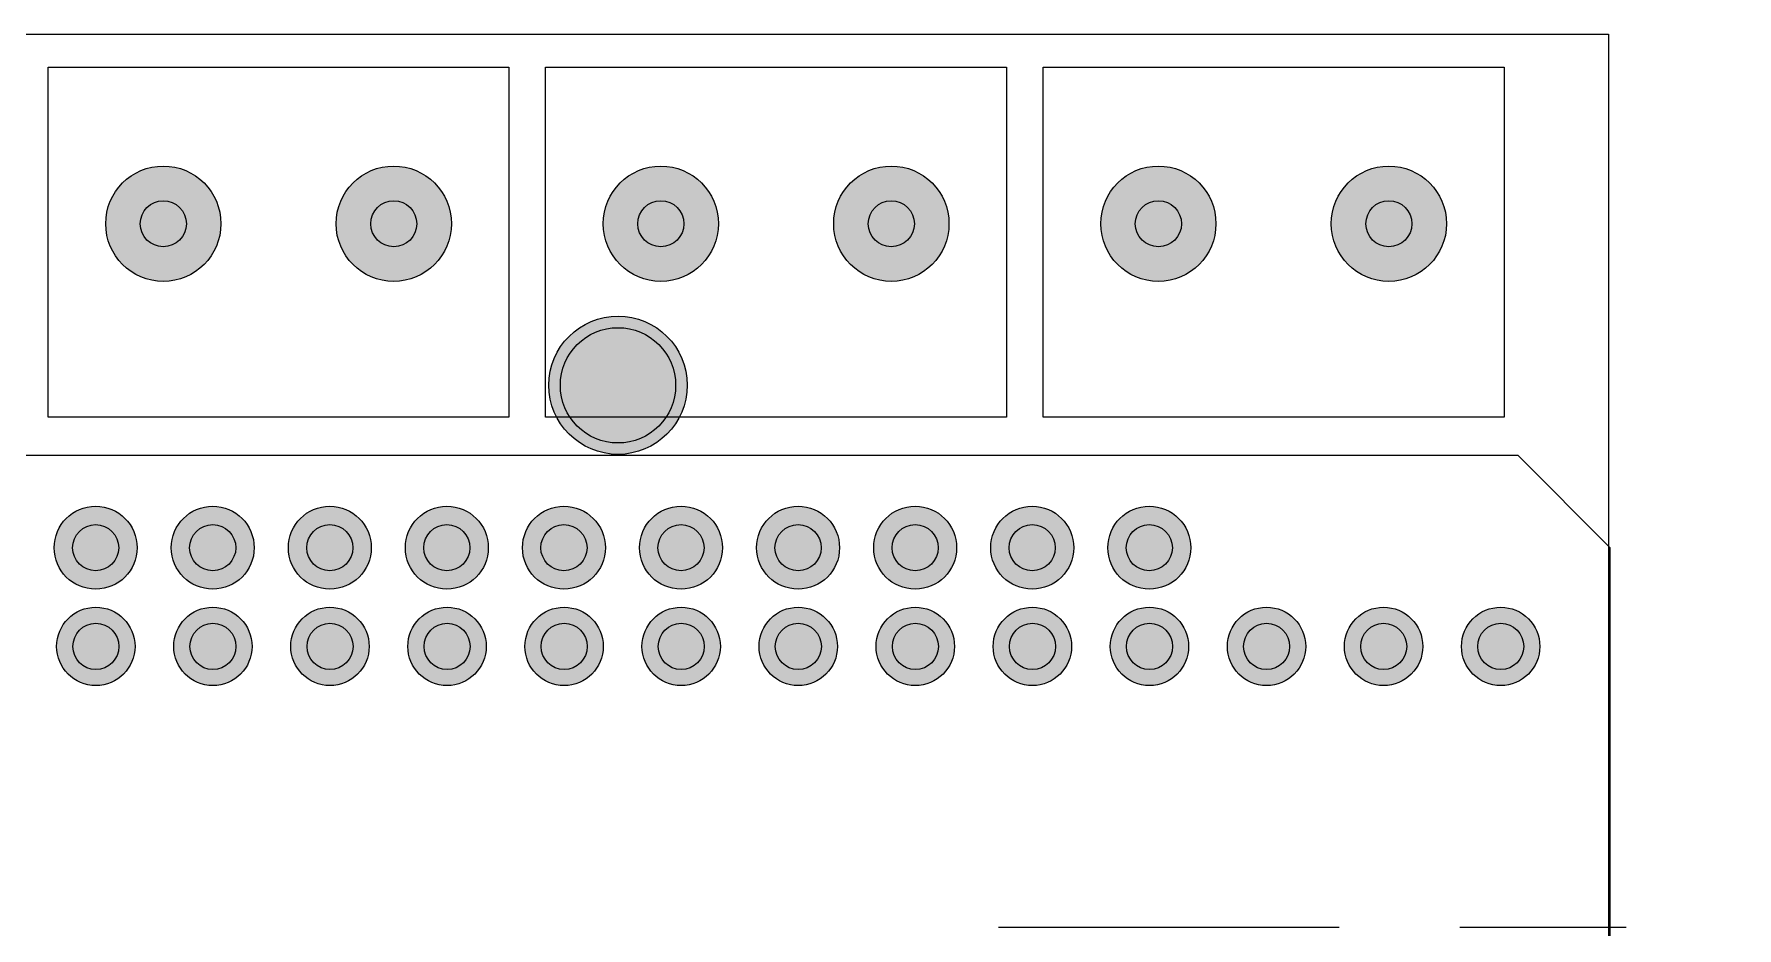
# Model space of a CAD drawing. Extents: x 47 to 242, y 40 to 285.
# Drawn here: x 137.5 to 242.2, y 230.4 to 285.4 of the extents above; entities that cross this region are included whole.
import ezdxf

# ---------------------------------------------------------------- set-up
doc = ezdxf.new("R2010")
doc.units = 0
doc.header["$MEASUREMENT"] = 0
doc.layers.add('Layer 1', color=7, linetype='Continuous')

msp = doc.modelspace()

# ---------------------------------------------------------------- hatches: boundary and pattern name
at = {"layer": 'Layer 1', "true_color": 0xbfbfbf}
h = msp.add_hatch(color=9, dxfattribs=at)
h.dxf.hatch_style = 2
edge = h.paths.add_edge_path()
edge.add_spline(control_points=[(148.95, 273.74), (148.95, 275.7), (147.37, 277.29), (145.41, 277.29), (143.45, 277.29), (141.87, 275.7), (141.87, 273.74), (141.87, 271.79), (143.45, 270.2), (145.41, 270.2), (147.37, 270.2), (148.95, 271.79), (148.95, 273.74)], knot_values=[0, 0, 0, 0, 1, 1, 1, 2, 2, 2, 3, 3, 3, 4, 4, 4, 4], degree=3, periodic=0)
edge.add_line((148.95, 273.74), (148.95, 273.74))
h = msp.add_hatch(color=9, dxfattribs=at)
h.dxf.hatch_style = 2
edge = h.paths.add_edge_path()
edge.add_spline(control_points=[(163.13, 273.74), (163.13, 275.7), (161.54, 277.29), (159.58, 277.29), (157.63, 277.29), (156.04, 275.7), (156.04, 273.74), (156.04, 271.79), (157.63, 270.2), (159.58, 270.2), (161.54, 270.2), (163.13, 271.79), (163.13, 273.74)], knot_values=[0, 0, 0, 0, 1, 1, 1, 2, 2, 2, 3, 3, 3, 4, 4, 4, 4], degree=3, periodic=0)
edge.add_line((163.13, 273.74), (163.13, 273.74))
h = msp.add_hatch(color=9, dxfattribs=at)
h.dxf.hatch_style = 2
edge = h.paths.add_edge_path()
edge.add_spline(control_points=[(179.55, 273.74), (179.55, 275.7), (177.97, 277.29), (176.01, 277.29), (174.05, 277.29), (172.47, 275.7), (172.47, 273.74), (172.47, 271.79), (174.05, 270.2), (176.01, 270.2), (177.97, 270.2), (179.55, 271.79), (179.55, 273.74)], knot_values=[0, 0, 0, 0, 1, 1, 1, 2, 2, 2, 3, 3, 3, 4, 4, 4, 4], degree=3, periodic=0)
edge.add_line((179.55, 273.74), (179.55, 273.74))
h = msp.add_hatch(color=9, dxfattribs=at)
h.dxf.hatch_style = 2
edge = h.paths.add_edge_path()
edge.add_spline(control_points=[(193.73, 273.74), (193.73, 275.7), (192.14, 277.29), (190.18, 277.29), (188.23, 277.29), (186.64, 275.7), (186.64, 273.74), (186.64, 271.79), (188.23, 270.2), (190.18, 270.2), (192.14, 270.2), (193.73, 271.79), (193.73, 273.74)], knot_values=[0, 0, 0, 0, 1, 1, 1, 2, 2, 2, 3, 3, 3, 4, 4, 4, 4], degree=3, periodic=0)
edge.add_line((193.73, 273.74), (193.73, 273.74))
h = msp.add_hatch(color=9, dxfattribs=at)
h.dxf.hatch_style = 2
edge = h.paths.add_edge_path()
edge.add_spline(control_points=[(210.15, 273.74), (210.15, 275.7), (208.57, 277.29), (206.61, 277.29), (204.65, 277.29), (203.07, 275.7), (203.07, 273.74), (203.07, 271.79), (204.65, 270.2), (206.61, 270.2), (208.57, 270.2), (210.15, 271.79), (210.15, 273.74)], knot_values=[0, 0, 0, 0, 1, 1, 1, 2, 2, 2, 3, 3, 3, 4, 4, 4, 4], degree=3, periodic=0)
edge.add_line((210.15, 273.74), (210.15, 273.74))
h = msp.add_hatch(color=9, dxfattribs=at)
h.dxf.hatch_style = 2
edge = h.paths.add_edge_path()
edge.add_spline(control_points=[(224.33, 273.74), (224.33, 275.7), (222.74, 277.29), (220.78, 277.29), (218.83, 277.29), (217.24, 275.7), (217.24, 273.74), (217.24, 271.79), (218.83, 270.2), (220.78, 270.2), (222.74, 270.2), (224.33, 271.79), (224.33, 273.74)], knot_values=[0, 0, 0, 0, 1, 1, 1, 2, 2, 2, 3, 3, 3, 4, 4, 4, 4], degree=3, periodic=0)
edge.add_line((224.33, 273.74), (224.33, 273.74))
at = {"layer": 'Layer 1', "true_color": 0x212121}
h = msp.add_hatch(color=250, dxfattribs=at)
h.dxf.hatch_style = 2
edge = h.paths.add_edge_path()
edge.add_spline(control_points=[(146.83, 273.74), (146.83, 274.53), (146.19, 275.16), (145.41, 275.16), (144.63, 275.16), (143.99, 274.53), (143.99, 273.74), (143.99, 272.96), (144.63, 272.33), (145.41, 272.33), (146.19, 272.33), (146.83, 272.96), (146.83, 273.74)], knot_values=[0, 0, 0, 0, 1, 1, 1, 2, 2, 2, 3, 3, 3, 4, 4, 4, 4], degree=3, periodic=0)
edge.add_line((146.83, 273.74), (146.83, 273.74))
h = msp.add_hatch(color=250, dxfattribs=at)
h.dxf.hatch_style = 2
edge = h.paths.add_edge_path()
edge.add_spline(control_points=[(161, 273.74), (161, 274.53), (160.37, 275.16), (159.58, 275.16), (158.8, 275.16), (158.17, 274.53), (158.17, 273.74), (158.17, 272.96), (158.8, 272.33), (159.58, 272.33), (160.37, 272.33), (161, 272.96), (161, 273.74)], knot_values=[0, 0, 0, 0, 1, 1, 1, 2, 2, 2, 3, 3, 3, 4, 4, 4, 4], degree=3, periodic=0)
edge.add_line((161, 273.74), (161, 273.74))
h = msp.add_hatch(color=250, dxfattribs=at)
h.dxf.hatch_style = 2
edge = h.paths.add_edge_path()
edge.add_spline(control_points=[(177.43, 273.74), (177.43, 274.53), (176.79, 275.16), (176.01, 275.16), (175.23, 275.16), (174.59, 274.53), (174.59, 273.74), (174.59, 272.96), (175.23, 272.33), (176.01, 272.33), (176.79, 272.33), (177.43, 272.96), (177.43, 273.74)], knot_values=[0, 0, 0, 0, 1, 1, 1, 2, 2, 2, 3, 3, 3, 4, 4, 4, 4], degree=3, periodic=0)
edge.add_line((177.43, 273.74), (177.43, 273.74))
h = msp.add_hatch(color=250, dxfattribs=at)
h.dxf.hatch_style = 2
edge = h.paths.add_edge_path()
edge.add_spline(control_points=[(191.6, 273.74), (191.6, 274.53), (190.97, 275.16), (190.18, 275.16), (189.4, 275.16), (188.77, 274.53), (188.77, 273.74), (188.77, 272.96), (189.4, 272.33), (190.18, 272.33), (190.97, 272.33), (191.6, 272.96), (191.6, 273.74)], knot_values=[0, 0, 0, 0, 1, 1, 1, 2, 2, 2, 3, 3, 3, 4, 4, 4, 4], degree=3, periodic=0)
edge.add_line((191.6, 273.74), (191.6, 273.74))
h = msp.add_hatch(color=250, dxfattribs=at)
h.dxf.hatch_style = 2
edge = h.paths.add_edge_path()
edge.add_spline(control_points=[(208.03, 273.74), (208.03, 274.53), (207.39, 275.16), (206.61, 275.16), (205.83, 275.16), (205.19, 274.53), (205.19, 273.74), (205.19, 272.96), (205.83, 272.33), (206.61, 272.33), (207.39, 272.33), (208.03, 272.96), (208.03, 273.74)], knot_values=[0, 0, 0, 0, 1, 1, 1, 2, 2, 2, 3, 3, 3, 4, 4, 4, 4], degree=3, periodic=0)
edge.add_line((208.03, 273.74), (208.03, 273.74))
h = msp.add_hatch(color=250, dxfattribs=at)
h.dxf.hatch_style = 2
edge = h.paths.add_edge_path()
edge.add_spline(control_points=[(222.2, 273.74), (222.2, 274.53), (221.57, 275.16), (220.78, 275.16), (220, 275.16), (219.37, 274.53), (219.37, 273.74), (219.37, 272.96), (220, 272.33), (220.78, 272.33), (221.57, 272.33), (222.2, 272.96), (222.2, 273.74)], knot_values=[0, 0, 0, 0, 1, 1, 1, 2, 2, 2, 3, 3, 3, 4, 4, 4, 4], degree=3, periodic=0)
edge.add_line((222.2, 273.74), (222.2, 273.74))
at = {"layer": 'Layer 1', "true_color": 0xbfbfbf}
h = msp.add_hatch(color=9, dxfattribs=at)
h.dxf.hatch_style = 2
edge = h.paths.add_edge_path()
edge.add_spline(control_points=[(177.63, 263.81), (177.63, 266.16), (175.72, 268.06), (173.38, 268.06), (171.03, 268.06), (169.12, 266.16), (169.12, 263.81), (169.12, 261.46), (171.03, 259.56), (173.38, 259.56), (175.72, 259.56), (177.63, 261.46), (177.63, 263.81)], knot_values=[0, 0, 0, 0, 1, 1, 1, 2, 2, 2, 3, 3, 3, 4, 4, 4, 4], degree=3, periodic=0)
edge.add_line((177.63, 263.81), (177.63, 263.81))
at = {"layer": 'Layer 1', "true_color": 0x212121}
h = msp.add_hatch(color=250, dxfattribs=at)
h.dxf.hatch_style = 2
edge = h.paths.add_edge_path()
edge.add_spline(control_points=[(176.92, 263.81), (176.92, 265.76), (175.33, 267.35), (173.38, 267.35), (171.42, 267.35), (169.83, 265.76), (169.83, 263.81), (169.83, 261.85), (171.42, 260.26), (173.38, 260.26), (175.33, 260.26), (176.92, 261.85), (176.92, 263.81)], knot_values=[0, 0, 0, 0, 1, 1, 1, 2, 2, 2, 3, 3, 3, 4, 4, 4, 4], degree=3, periodic=0)
edge.add_line((176.92, 263.81), (176.92, 263.81))
at = {"layer": 'Layer 1', "true_color": 0xbfbfbf}
h = msp.add_hatch(color=9, dxfattribs=at)
h.dxf.hatch_style = 2
edge = h.paths.add_edge_path()
edge.add_spline(control_points=[(143.8, 253.82), (143.8, 255.23), (142.66, 256.37), (141.25, 256.37), (139.84, 256.37), (138.7, 255.23), (138.7, 253.82), (138.7, 252.41), (139.84, 251.27), (141.25, 251.27), (142.66, 251.27), (143.8, 252.41), (143.8, 253.82)], knot_values=[0, 0, 0, 0, 1, 1, 1, 2, 2, 2, 3, 3, 3, 4, 4, 4, 4], degree=3, periodic=0)
edge.add_line((143.8, 253.82), (143.8, 253.82))
h = msp.add_hatch(color=9, dxfattribs=at)
h.dxf.hatch_style = 2
edge = h.paths.add_edge_path()
edge.add_spline(control_points=[(151, 253.82), (151, 255.23), (149.86, 256.37), (148.45, 256.37), (147.04, 256.37), (145.9, 255.23), (145.9, 253.82), (145.9, 252.41), (147.04, 251.27), (148.45, 251.27), (149.86, 251.27), (151, 252.41), (151, 253.82)], knot_values=[0, 0, 0, 0, 1, 1, 1, 2, 2, 2, 3, 3, 3, 4, 4, 4, 4], degree=3, periodic=0)
edge.add_line((151, 253.82), (151, 253.82))
h = msp.add_hatch(color=9, dxfattribs=at)
h.dxf.hatch_style = 2
edge = h.paths.add_edge_path()
edge.add_spline(control_points=[(158.2, 253.82), (158.2, 255.23), (157.06, 256.37), (155.65, 256.37), (154.24, 256.37), (153.1, 255.23), (153.1, 253.82), (153.1, 252.41), (154.24, 251.27), (155.65, 251.27), (157.06, 251.27), (158.2, 252.41), (158.2, 253.82)], knot_values=[0, 0, 0, 0, 1, 1, 1, 2, 2, 2, 3, 3, 3, 4, 4, 4, 4], degree=3, periodic=0)
edge.add_line((158.2, 253.82), (158.2, 253.82))
h = msp.add_hatch(color=9, dxfattribs=at)
h.dxf.hatch_style = 2
edge = h.paths.add_edge_path()
edge.add_spline(control_points=[(165.4, 253.82), (165.4, 255.23), (164.26, 256.37), (162.85, 256.37), (161.44, 256.37), (160.3, 255.23), (160.3, 253.82), (160.3, 252.41), (161.44, 251.27), (162.85, 251.27), (164.26, 251.27), (165.4, 252.41), (165.4, 253.82)], knot_values=[0, 0, 0, 0, 1, 1, 1, 2, 2, 2, 3, 3, 3, 4, 4, 4, 4], degree=3, periodic=0)
edge.add_line((165.4, 253.82), (165.4, 253.82))
h = msp.add_hatch(color=9, dxfattribs=at)
h.dxf.hatch_style = 2
edge = h.paths.add_edge_path()
edge.add_spline(control_points=[(172.6, 253.82), (172.6, 255.23), (171.46, 256.37), (170.05, 256.37), (168.64, 256.37), (167.5, 255.23), (167.5, 253.82), (167.5, 252.41), (168.64, 251.27), (170.05, 251.27), (171.46, 251.27), (172.6, 252.41), (172.6, 253.82)], knot_values=[0, 0, 0, 0, 1, 1, 1, 2, 2, 2, 3, 3, 3, 4, 4, 4, 4], degree=3, periodic=0)
edge.add_line((172.6, 253.82), (172.6, 253.82))
h = msp.add_hatch(color=9, dxfattribs=at)
h.dxf.hatch_style = 2
edge = h.paths.add_edge_path()
edge.add_spline(control_points=[(179.8, 253.82), (179.8, 255.23), (178.66, 256.37), (177.25, 256.37), (175.84, 256.37), (174.7, 255.23), (174.7, 253.82), (174.7, 252.41), (175.84, 251.27), (177.25, 251.27), (178.66, 251.27), (179.8, 252.41), (179.8, 253.82)], knot_values=[0, 0, 0, 0, 1, 1, 1, 2, 2, 2, 3, 3, 3, 4, 4, 4, 4], degree=3, periodic=0)
edge.add_line((179.8, 253.82), (179.8, 253.82))
h = msp.add_hatch(color=9, dxfattribs=at)
h.dxf.hatch_style = 2
edge = h.paths.add_edge_path()
edge.add_spline(control_points=[(187, 253.82), (187, 255.23), (185.86, 256.37), (184.45, 256.37), (183.04, 256.37), (181.9, 255.23), (181.9, 253.82), (181.9, 252.41), (183.04, 251.27), (184.45, 251.27), (185.86, 251.27), (187, 252.41), (187, 253.82)], knot_values=[0, 0, 0, 0, 1, 1, 1, 2, 2, 2, 3, 3, 3, 4, 4, 4, 4], degree=3, periodic=0)
edge.add_line((187, 253.82), (187, 253.82))
h = msp.add_hatch(color=9, dxfattribs=at)
h.dxf.hatch_style = 2
edge = h.paths.add_edge_path()
edge.add_spline(control_points=[(194.2, 253.82), (194.2, 255.23), (193.06, 256.37), (191.65, 256.37), (190.24, 256.37), (189.1, 255.23), (189.1, 253.82), (189.1, 252.41), (190.24, 251.27), (191.65, 251.27), (193.06, 251.27), (194.2, 252.41), (194.2, 253.82)], knot_values=[0, 0, 0, 0, 1, 1, 1, 2, 2, 2, 3, 3, 3, 4, 4, 4, 4], degree=3, periodic=0)
edge.add_line((194.2, 253.82), (194.2, 253.82))
h = msp.add_hatch(color=9, dxfattribs=at)
h.dxf.hatch_style = 2
edge = h.paths.add_edge_path()
edge.add_spline(control_points=[(201.4, 253.82), (201.4, 255.23), (200.26, 256.37), (198.85, 256.37), (197.44, 256.37), (196.3, 255.23), (196.3, 253.82), (196.3, 252.41), (197.44, 251.27), (198.85, 251.27), (200.26, 251.27), (201.4, 252.41), (201.4, 253.82)], knot_values=[0, 0, 0, 0, 1, 1, 1, 2, 2, 2, 3, 3, 3, 4, 4, 4, 4], degree=3, periodic=0)
edge.add_line((201.4, 253.82), (201.4, 253.82))
h = msp.add_hatch(color=9, dxfattribs=at)
h.dxf.hatch_style = 2
edge = h.paths.add_edge_path()
edge.add_spline(control_points=[(208.6, 253.82), (208.6, 255.23), (207.46, 256.37), (206.05, 256.37), (204.64, 256.37), (203.5, 255.23), (203.5, 253.82), (203.5, 252.41), (204.64, 251.27), (206.05, 251.27), (207.46, 251.27), (208.6, 252.41), (208.6, 253.82)], knot_values=[0, 0, 0, 0, 1, 1, 1, 2, 2, 2, 3, 3, 3, 4, 4, 4, 4], degree=3, periodic=0)
edge.add_line((208.6, 253.82), (208.6, 253.82))
at = {"layer": 'Layer 1', "true_color": 0x212121}
h = msp.add_hatch(color=250, dxfattribs=at)
h.dxf.hatch_style = 2
edge = h.paths.add_edge_path()
edge.add_spline(control_points=[(142.67, 253.82), (142.67, 254.6), (142.03, 255.24), (141.25, 255.24), (140.47, 255.24), (139.83, 254.6), (139.83, 253.82), (139.83, 253.04), (140.47, 252.4), (141.25, 252.4), (142.03, 252.4), (142.67, 253.04), (142.67, 253.82)], knot_values=[0, 0, 0, 0, 1, 1, 1, 2, 2, 2, 3, 3, 3, 4, 4, 4, 4], degree=3, periodic=0)
edge.add_line((142.67, 253.82), (142.67, 253.82))
h = msp.add_hatch(color=250, dxfattribs=at)
h.dxf.hatch_style = 2
edge = h.paths.add_edge_path()
edge.add_spline(control_points=[(149.87, 253.82), (149.87, 254.6), (149.23, 255.24), (148.45, 255.24), (147.67, 255.24), (147.03, 254.6), (147.03, 253.82), (147.03, 253.04), (147.67, 252.4), (148.45, 252.4), (149.23, 252.4), (149.87, 253.04), (149.87, 253.82)], knot_values=[0, 0, 0, 0, 1, 1, 1, 2, 2, 2, 3, 3, 3, 4, 4, 4, 4], degree=3, periodic=0)
edge.add_line((149.87, 253.82), (149.87, 253.82))
h = msp.add_hatch(color=250, dxfattribs=at)
h.dxf.hatch_style = 2
edge = h.paths.add_edge_path()
edge.add_spline(control_points=[(157.07, 253.82), (157.07, 254.6), (156.43, 255.24), (155.65, 255.24), (154.87, 255.24), (154.23, 254.6), (154.23, 253.82), (154.23, 253.04), (154.87, 252.4), (155.65, 252.4), (156.43, 252.4), (157.07, 253.04), (157.07, 253.82)], knot_values=[0, 0, 0, 0, 1, 1, 1, 2, 2, 2, 3, 3, 3, 4, 4, 4, 4], degree=3, periodic=0)
edge.add_line((157.07, 253.82), (157.07, 253.82))
h = msp.add_hatch(color=250, dxfattribs=at)
h.dxf.hatch_style = 2
edge = h.paths.add_edge_path()
edge.add_spline(control_points=[(164.27, 253.82), (164.27, 254.6), (163.63, 255.24), (162.85, 255.24), (162.07, 255.24), (161.43, 254.6), (161.43, 253.82), (161.43, 253.04), (162.07, 252.4), (162.85, 252.4), (163.63, 252.4), (164.27, 253.04), (164.27, 253.82)], knot_values=[0, 0, 0, 0, 1, 1, 1, 2, 2, 2, 3, 3, 3, 4, 4, 4, 4], degree=3, periodic=0)
edge.add_line((164.27, 253.82), (164.27, 253.82))
h = msp.add_hatch(color=250, dxfattribs=at)
h.dxf.hatch_style = 2
edge = h.paths.add_edge_path()
edge.add_spline(control_points=[(171.47, 253.82), (171.47, 254.6), (170.83, 255.24), (170.05, 255.24), (169.27, 255.24), (168.63, 254.6), (168.63, 253.82), (168.63, 253.04), (169.27, 252.4), (170.05, 252.4), (170.83, 252.4), (171.47, 253.04), (171.47, 253.82)], knot_values=[0, 0, 0, 0, 1, 1, 1, 2, 2, 2, 3, 3, 3, 4, 4, 4, 4], degree=3, periodic=0)
edge.add_line((171.47, 253.82), (171.47, 253.82))
h = msp.add_hatch(color=250, dxfattribs=at)
h.dxf.hatch_style = 2
edge = h.paths.add_edge_path()
edge.add_spline(control_points=[(178.67, 253.82), (178.67, 254.6), (178.03, 255.24), (177.25, 255.24), (176.47, 255.24), (175.83, 254.6), (175.83, 253.82), (175.83, 253.04), (176.47, 252.4), (177.25, 252.4), (178.03, 252.4), (178.67, 253.04), (178.67, 253.82)], knot_values=[0, 0, 0, 0, 1, 1, 1, 2, 2, 2, 3, 3, 3, 4, 4, 4, 4], degree=3, periodic=0)
edge.add_line((178.67, 253.82), (178.67, 253.82))
h = msp.add_hatch(color=250, dxfattribs=at)
h.dxf.hatch_style = 2
edge = h.paths.add_edge_path()
edge.add_spline(control_points=[(185.87, 253.82), (185.87, 254.6), (185.23, 255.24), (184.45, 255.24), (183.67, 255.24), (183.03, 254.6), (183.03, 253.82), (183.03, 253.04), (183.67, 252.4), (184.45, 252.4), (185.23, 252.4), (185.87, 253.04), (185.87, 253.82)], knot_values=[0, 0, 0, 0, 1, 1, 1, 2, 2, 2, 3, 3, 3, 4, 4, 4, 4], degree=3, periodic=0)
edge.add_line((185.87, 253.82), (185.87, 253.82))
h = msp.add_hatch(color=250, dxfattribs=at)
h.dxf.hatch_style = 2
edge = h.paths.add_edge_path()
edge.add_spline(control_points=[(193.07, 253.82), (193.07, 254.6), (192.43, 255.24), (191.65, 255.24), (190.87, 255.24), (190.23, 254.6), (190.23, 253.82), (190.23, 253.04), (190.87, 252.4), (191.65, 252.4), (192.43, 252.4), (193.07, 253.04), (193.07, 253.82)], knot_values=[0, 0, 0, 0, 1, 1, 1, 2, 2, 2, 3, 3, 3, 4, 4, 4, 4], degree=3, periodic=0)
edge.add_line((193.07, 253.82), (193.07, 253.82))
h = msp.add_hatch(color=250, dxfattribs=at)
h.dxf.hatch_style = 2
edge = h.paths.add_edge_path()
edge.add_spline(control_points=[(200.27, 253.82), (200.27, 254.6), (199.63, 255.24), (198.85, 255.24), (198.07, 255.24), (197.43, 254.6), (197.43, 253.82), (197.43, 253.04), (198.07, 252.4), (198.85, 252.4), (199.63, 252.4), (200.27, 253.04), (200.27, 253.82)], knot_values=[0, 0, 0, 0, 1, 1, 1, 2, 2, 2, 3, 3, 3, 4, 4, 4, 4], degree=3, periodic=0)
edge.add_line((200.27, 253.82), (200.27, 253.82))
h = msp.add_hatch(color=250, dxfattribs=at)
h.dxf.hatch_style = 2
edge = h.paths.add_edge_path()
edge.add_spline(control_points=[(207.47, 253.82), (207.47, 254.6), (206.83, 255.24), (206.05, 255.24), (205.27, 255.24), (204.63, 254.6), (204.63, 253.82), (204.63, 253.04), (205.27, 252.4), (206.05, 252.4), (206.83, 252.4), (207.47, 253.04), (207.47, 253.82)], knot_values=[0, 0, 0, 0, 1, 1, 1, 2, 2, 2, 3, 3, 3, 4, 4, 4, 4], degree=3, periodic=0)
edge.add_line((207.47, 253.82), (207.47, 253.82))
at = {"layer": 'Layer 1', "true_color": 0xbfbfbf}
h = msp.add_hatch(color=9, dxfattribs=at)
h.dxf.hatch_style = 2
edge = h.paths.add_edge_path()
edge.add_spline(control_points=[(143.67, 247.75), (143.67, 249.08), (142.59, 250.16), (141.26, 250.16), (139.93, 250.16), (138.85, 249.08), (138.85, 247.75), (138.85, 246.42), (139.93, 245.34), (141.26, 245.34), (142.59, 245.34), (143.67, 246.42), (143.67, 247.75)], knot_values=[0, 0, 0, 0, 1, 1, 1, 2, 2, 2, 3, 3, 3, 4, 4, 4, 4], degree=3, periodic=0)
edge.add_line((143.67, 247.75), (143.67, 247.75))
h = msp.add_hatch(color=9, dxfattribs=at)
h.dxf.hatch_style = 2
edge = h.paths.add_edge_path()
edge.add_spline(control_points=[(150.87, 247.75), (150.87, 249.08), (149.79, 250.16), (148.46, 250.16), (147.13, 250.16), (146.05, 249.08), (146.05, 247.75), (146.05, 246.42), (147.13, 245.34), (148.46, 245.34), (149.79, 245.34), (150.87, 246.42), (150.87, 247.75)], knot_values=[0, 0, 0, 0, 1, 1, 1, 2, 2, 2, 3, 3, 3, 4, 4, 4, 4], degree=3, periodic=0)
edge.add_line((150.87, 247.75), (150.87, 247.75))
h = msp.add_hatch(color=9, dxfattribs=at)
h.dxf.hatch_style = 2
edge = h.paths.add_edge_path()
edge.add_spline(control_points=[(158.07, 247.75), (158.07, 249.08), (156.99, 250.16), (155.66, 250.16), (154.33, 250.16), (153.25, 249.08), (153.25, 247.75), (153.25, 246.42), (154.33, 245.34), (155.66, 245.34), (156.99, 245.34), (158.07, 246.42), (158.07, 247.75)], knot_values=[0, 0, 0, 0, 1, 1, 1, 2, 2, 2, 3, 3, 3, 4, 4, 4, 4], degree=3, periodic=0)
edge.add_line((158.07, 247.75), (158.07, 247.75))
h = msp.add_hatch(color=9, dxfattribs=at)
h.dxf.hatch_style = 2
edge = h.paths.add_edge_path()
edge.add_spline(control_points=[(165.27, 247.75), (165.27, 249.08), (164.19, 250.16), (162.86, 250.16), (161.53, 250.16), (160.45, 249.08), (160.45, 247.75), (160.45, 246.42), (161.53, 245.34), (162.86, 245.34), (164.19, 245.34), (165.27, 246.42), (165.27, 247.75)], knot_values=[0, 0, 0, 0, 1, 1, 1, 2, 2, 2, 3, 3, 3, 4, 4, 4, 4], degree=3, periodic=0)
edge.add_line((165.27, 247.75), (165.27, 247.75))
h = msp.add_hatch(color=9, dxfattribs=at)
h.dxf.hatch_style = 2
edge = h.paths.add_edge_path()
edge.add_spline(control_points=[(172.47, 247.75), (172.47, 249.08), (171.39, 250.16), (170.06, 250.16), (168.73, 250.16), (167.65, 249.08), (167.65, 247.75), (167.65, 246.42), (168.73, 245.34), (170.06, 245.34), (171.39, 245.34), (172.47, 246.42), (172.47, 247.75)], knot_values=[0, 0, 0, 0, 1, 1, 1, 2, 2, 2, 3, 3, 3, 4, 4, 4, 4], degree=3, periodic=0)
edge.add_line((172.47, 247.75), (172.47, 247.75))
h = msp.add_hatch(color=9, dxfattribs=at)
h.dxf.hatch_style = 2
edge = h.paths.add_edge_path()
edge.add_spline(control_points=[(179.67, 247.75), (179.67, 249.08), (178.59, 250.16), (177.26, 250.16), (175.93, 250.16), (174.85, 249.08), (174.85, 247.75), (174.85, 246.42), (175.93, 245.34), (177.26, 245.34), (178.59, 245.34), (179.67, 246.42), (179.67, 247.75)], knot_values=[0, 0, 0, 0, 1, 1, 1, 2, 2, 2, 3, 3, 3, 4, 4, 4, 4], degree=3, periodic=0)
edge.add_line((179.67, 247.75), (179.67, 247.75))
h = msp.add_hatch(color=9, dxfattribs=at)
h.dxf.hatch_style = 2
edge = h.paths.add_edge_path()
edge.add_spline(control_points=[(186.87, 247.75), (186.87, 249.08), (185.79, 250.16), (184.46, 250.16), (183.13, 250.16), (182.05, 249.08), (182.05, 247.75), (182.05, 246.42), (183.13, 245.34), (184.46, 245.34), (185.79, 245.34), (186.87, 246.42), (186.87, 247.75)], knot_values=[0, 0, 0, 0, 1, 1, 1, 2, 2, 2, 3, 3, 3, 4, 4, 4, 4], degree=3, periodic=0)
edge.add_line((186.87, 247.75), (186.87, 247.75))
h = msp.add_hatch(color=9, dxfattribs=at)
h.dxf.hatch_style = 2
edge = h.paths.add_edge_path()
edge.add_spline(control_points=[(194.07, 247.75), (194.07, 249.08), (192.99, 250.16), (191.66, 250.16), (190.33, 250.16), (189.25, 249.08), (189.25, 247.75), (189.25, 246.42), (190.33, 245.34), (191.66, 245.34), (192.99, 245.34), (194.07, 246.42), (194.07, 247.75)], knot_values=[0, 0, 0, 0, 1, 1, 1, 2, 2, 2, 3, 3, 3, 4, 4, 4, 4], degree=3, periodic=0)
edge.add_line((194.07, 247.75), (194.07, 247.75))
h = msp.add_hatch(color=9, dxfattribs=at)
h.dxf.hatch_style = 2
edge = h.paths.add_edge_path()
edge.add_spline(control_points=[(201.27, 247.75), (201.27, 249.08), (200.19, 250.16), (198.86, 250.16), (197.53, 250.16), (196.45, 249.08), (196.45, 247.75), (196.45, 246.42), (197.53, 245.34), (198.86, 245.34), (200.19, 245.34), (201.27, 246.42), (201.27, 247.75)], knot_values=[0, 0, 0, 0, 1, 1, 1, 2, 2, 2, 3, 3, 3, 4, 4, 4, 4], degree=3, periodic=0)
edge.add_line((201.27, 247.75), (201.27, 247.75))
h = msp.add_hatch(color=9, dxfattribs=at)
h.dxf.hatch_style = 2
edge = h.paths.add_edge_path()
edge.add_spline(control_points=[(208.47, 247.75), (208.47, 249.08), (207.39, 250.16), (206.06, 250.16), (204.73, 250.16), (203.65, 249.08), (203.65, 247.75), (203.65, 246.42), (204.73, 245.34), (206.06, 245.34), (207.39, 245.34), (208.47, 246.42), (208.47, 247.75)], knot_values=[0, 0, 0, 0, 1, 1, 1, 2, 2, 2, 3, 3, 3, 4, 4, 4, 4], degree=3, periodic=0)
edge.add_line((208.47, 247.75), (208.47, 247.75))
h = msp.add_hatch(color=9, dxfattribs=at)
h.dxf.hatch_style = 2
edge = h.paths.add_edge_path()
edge.add_spline(control_points=[(215.67, 247.75), (215.67, 249.08), (214.59, 250.16), (213.26, 250.16), (211.93, 250.16), (210.85, 249.08), (210.85, 247.75), (210.85, 246.42), (211.93, 245.34), (213.26, 245.34), (214.59, 245.34), (215.67, 246.42), (215.67, 247.75)], knot_values=[0, 0, 0, 0, 1, 1, 1, 2, 2, 2, 3, 3, 3, 4, 4, 4, 4], degree=3, periodic=0)
edge.add_line((215.67, 247.75), (215.67, 247.75))
h = msp.add_hatch(color=9, dxfattribs=at)
h.dxf.hatch_style = 2
edge = h.paths.add_edge_path()
edge.add_spline(control_points=[(222.87, 247.75), (222.87, 249.08), (221.79, 250.16), (220.46, 250.16), (219.13, 250.16), (218.05, 249.08), (218.05, 247.75), (218.05, 246.42), (219.13, 245.34), (220.46, 245.34), (221.79, 245.34), (222.87, 246.42), (222.87, 247.75)], knot_values=[0, 0, 0, 0, 1, 1, 1, 2, 2, 2, 3, 3, 3, 4, 4, 4, 4], degree=3, periodic=0)
edge.add_line((222.87, 247.75), (222.87, 247.75))
h = msp.add_hatch(color=9, dxfattribs=at)
h.dxf.hatch_style = 2
edge = h.paths.add_edge_path()
edge.add_spline(control_points=[(230.07, 247.75), (230.07, 249.08), (228.99, 250.16), (227.66, 250.16), (226.33, 250.16), (225.25, 249.08), (225.25, 247.75), (225.25, 246.42), (226.33, 245.34), (227.66, 245.34), (228.99, 245.34), (230.07, 246.42), (230.07, 247.75)], knot_values=[0, 0, 0, 0, 1, 1, 1, 2, 2, 2, 3, 3, 3, 4, 4, 4, 4], degree=3, periodic=0)
edge.add_line((230.07, 247.75), (230.07, 247.75))
at = {"layer": 'Layer 1', "true_color": 0x212121}
h = msp.add_hatch(color=250, dxfattribs=at)
h.dxf.hatch_style = 2
edge = h.paths.add_edge_path()
edge.add_spline(control_points=[(142.68, 247.75), (142.68, 248.53), (142.05, 249.17), (141.26, 249.17), (140.48, 249.17), (139.85, 248.53), (139.85, 247.75), (139.85, 246.97), (140.48, 246.33), (141.26, 246.33), (142.05, 246.33), (142.68, 246.97), (142.68, 247.75)], knot_values=[0, 0, 0, 0, 1, 1, 1, 2, 2, 2, 3, 3, 3, 4, 4, 4, 4], degree=3, periodic=0)
edge.add_line((142.68, 247.75), (142.68, 247.75))
h = msp.add_hatch(color=250, dxfattribs=at)
h.dxf.hatch_style = 2
edge = h.paths.add_edge_path()
edge.add_spline(control_points=[(149.88, 247.75), (149.88, 248.53), (149.25, 249.17), (148.46, 249.17), (147.68, 249.17), (147.05, 248.53), (147.05, 247.75), (147.05, 246.97), (147.68, 246.33), (148.46, 246.33), (149.25, 246.33), (149.88, 246.97), (149.88, 247.75)], knot_values=[0, 0, 0, 0, 1, 1, 1, 2, 2, 2, 3, 3, 3, 4, 4, 4, 4], degree=3, periodic=0)
edge.add_line((149.88, 247.75), (149.88, 247.75))
h = msp.add_hatch(color=250, dxfattribs=at)
h.dxf.hatch_style = 2
edge = h.paths.add_edge_path()
edge.add_spline(control_points=[(157.08, 247.75), (157.08, 248.53), (156.45, 249.17), (155.66, 249.17), (154.88, 249.17), (154.25, 248.53), (154.25, 247.75), (154.25, 246.97), (154.88, 246.33), (155.66, 246.33), (156.45, 246.33), (157.08, 246.97), (157.08, 247.75)], knot_values=[0, 0, 0, 0, 1, 1, 1, 2, 2, 2, 3, 3, 3, 4, 4, 4, 4], degree=3, periodic=0)
edge.add_line((157.08, 247.75), (157.08, 247.75))
h = msp.add_hatch(color=250, dxfattribs=at)
h.dxf.hatch_style = 2
edge = h.paths.add_edge_path()
edge.add_spline(control_points=[(164.28, 247.75), (164.28, 248.53), (163.65, 249.17), (162.86, 249.17), (162.08, 249.17), (161.45, 248.53), (161.45, 247.75), (161.45, 246.97), (162.08, 246.33), (162.86, 246.33), (163.65, 246.33), (164.28, 246.97), (164.28, 247.75)], knot_values=[0, 0, 0, 0, 1, 1, 1, 2, 2, 2, 3, 3, 3, 4, 4, 4, 4], degree=3, periodic=0)
edge.add_line((164.28, 247.75), (164.28, 247.75))
h = msp.add_hatch(color=250, dxfattribs=at)
h.dxf.hatch_style = 2
edge = h.paths.add_edge_path()
edge.add_spline(control_points=[(171.48, 247.75), (171.48, 248.53), (170.85, 249.17), (170.06, 249.17), (169.28, 249.17), (168.65, 248.53), (168.65, 247.75), (168.65, 246.97), (169.28, 246.33), (170.06, 246.33), (170.85, 246.33), (171.48, 246.97), (171.48, 247.75)], knot_values=[0, 0, 0, 0, 1, 1, 1, 2, 2, 2, 3, 3, 3, 4, 4, 4, 4], degree=3, periodic=0)
edge.add_line((171.48, 247.75), (171.48, 247.75))
h = msp.add_hatch(color=250, dxfattribs=at)
h.dxf.hatch_style = 2
edge = h.paths.add_edge_path()
edge.add_spline(control_points=[(178.68, 247.75), (178.68, 248.53), (178.05, 249.17), (177.26, 249.17), (176.48, 249.17), (175.85, 248.53), (175.85, 247.75), (175.85, 246.97), (176.48, 246.33), (177.26, 246.33), (178.05, 246.33), (178.68, 246.97), (178.68, 247.75)], knot_values=[0, 0, 0, 0, 1, 1, 1, 2, 2, 2, 3, 3, 3, 4, 4, 4, 4], degree=3, periodic=0)
edge.add_line((178.68, 247.75), (178.68, 247.75))
h = msp.add_hatch(color=250, dxfattribs=at)
h.dxf.hatch_style = 2
edge = h.paths.add_edge_path()
edge.add_spline(control_points=[(185.88, 247.75), (185.88, 248.53), (185.25, 249.17), (184.46, 249.17), (183.68, 249.17), (183.05, 248.53), (183.05, 247.75), (183.05, 246.97), (183.68, 246.33), (184.46, 246.33), (185.25, 246.33), (185.88, 246.97), (185.88, 247.75)], knot_values=[0, 0, 0, 0, 1, 1, 1, 2, 2, 2, 3, 3, 3, 4, 4, 4, 4], degree=3, periodic=0)
edge.add_line((185.88, 247.75), (185.88, 247.75))
h = msp.add_hatch(color=250, dxfattribs=at)
h.dxf.hatch_style = 2
edge = h.paths.add_edge_path()
edge.add_spline(control_points=[(193.08, 247.75), (193.08, 248.53), (192.45, 249.17), (191.66, 249.17), (190.88, 249.17), (190.25, 248.53), (190.25, 247.75), (190.25, 246.97), (190.88, 246.33), (191.66, 246.33), (192.45, 246.33), (193.08, 246.97), (193.08, 247.75)], knot_values=[0, 0, 0, 0, 1, 1, 1, 2, 2, 2, 3, 3, 3, 4, 4, 4, 4], degree=3, periodic=0)
edge.add_line((193.08, 247.75), (193.08, 247.75))
h = msp.add_hatch(color=250, dxfattribs=at)
h.dxf.hatch_style = 2
edge = h.paths.add_edge_path()
edge.add_spline(control_points=[(200.28, 247.75), (200.28, 248.53), (199.65, 249.17), (198.86, 249.17), (198.08, 249.17), (197.45, 248.53), (197.45, 247.75), (197.45, 246.97), (198.08, 246.33), (198.86, 246.33), (199.65, 246.33), (200.28, 246.97), (200.28, 247.75)], knot_values=[0, 0, 0, 0, 1, 1, 1, 2, 2, 2, 3, 3, 3, 4, 4, 4, 4], degree=3, periodic=0)
edge.add_line((200.28, 247.75), (200.28, 247.75))
h = msp.add_hatch(color=250, dxfattribs=at)
h.dxf.hatch_style = 2
edge = h.paths.add_edge_path()
edge.add_spline(control_points=[(207.48, 247.75), (207.48, 248.53), (206.85, 249.17), (206.06, 249.17), (205.28, 249.17), (204.65, 248.53), (204.65, 247.75), (204.65, 246.97), (205.28, 246.33), (206.06, 246.33), (206.85, 246.33), (207.48, 246.97), (207.48, 247.75)], knot_values=[0, 0, 0, 0, 1, 1, 1, 2, 2, 2, 3, 3, 3, 4, 4, 4, 4], degree=3, periodic=0)
edge.add_line((207.48, 247.75), (207.48, 247.75))
h = msp.add_hatch(color=250, dxfattribs=at)
h.dxf.hatch_style = 2
edge = h.paths.add_edge_path()
edge.add_spline(control_points=[(214.68, 247.75), (214.68, 248.53), (214.05, 249.17), (213.26, 249.17), (212.48, 249.17), (211.85, 248.53), (211.85, 247.75), (211.85, 246.97), (212.48, 246.33), (213.26, 246.33), (214.05, 246.33), (214.68, 246.97), (214.68, 247.75)], knot_values=[0, 0, 0, 0, 1, 1, 1, 2, 2, 2, 3, 3, 3, 4, 4, 4, 4], degree=3, periodic=0)
edge.add_line((214.68, 247.75), (214.68, 247.75))
h = msp.add_hatch(color=250, dxfattribs=at)
h.dxf.hatch_style = 2
edge = h.paths.add_edge_path()
edge.add_spline(control_points=[(221.88, 247.75), (221.88, 248.53), (221.25, 249.17), (220.46, 249.17), (219.68, 249.17), (219.05, 248.53), (219.05, 247.75), (219.05, 246.97), (219.68, 246.33), (220.46, 246.33), (221.25, 246.33), (221.88, 246.97), (221.88, 247.75)], knot_values=[0, 0, 0, 0, 1, 1, 1, 2, 2, 2, 3, 3, 3, 4, 4, 4, 4], degree=3, periodic=0)
edge.add_line((221.88, 247.75), (221.88, 247.75))
h = msp.add_hatch(color=250, dxfattribs=at)
h.dxf.hatch_style = 2
edge = h.paths.add_edge_path()
edge.add_spline(control_points=[(229.08, 247.75), (229.08, 248.53), (228.45, 249.17), (227.66, 249.17), (226.88, 249.17), (226.25, 248.53), (226.25, 247.75), (226.25, 246.97), (226.88, 246.33), (227.66, 246.33), (228.45, 246.33), (229.08, 246.97), (229.08, 247.75)], knot_values=[0, 0, 0, 0, 1, 1, 1, 2, 2, 2, 3, 3, 3, 4, 4, 4, 4], degree=3, periodic=0)
edge.add_line((229.08, 247.75), (229.08, 247.75))

# ---------------------------------------------------------------- linework, layer by layer
at = {"layer": 'Layer 1', "color": 6, "lineweight": 25, "true_color": 0xff00ff}
msp.add_lwpolyline([(46.94, 285.41), (234.29, 285.41), (234.29, 39.67), (46.94, 39.67), (46.94, 285.41)], dxfattribs=at)
at = {"layer": 'Layer 1', "color": 40, "lineweight": 25, "true_color": 0xffcc00}
for points in [[(166.67, 261.84), (138.32, 261.84), (138.32, 283.38), (166.67, 283.38), (166.67, 261.84)], [(197.27, 261.84), (168.92, 261.84), (168.92, 283.38), (197.27, 283.38), (197.27, 261.84)], [(227.87, 261.84), (199.52, 261.84), (199.52, 283.38), (227.87, 283.38), (227.87, 261.84)], [(217.73, 230.47), (196.78, 230.47)], [(235.37, 230.47), (225.14, 230.47)]]:
    msp.add_lwpolyline(points, dxfattribs=at)
at = {"layer": 'Layer 1', "color": 40, "lineweight": 13, "true_color": 0xffcc00}
msp.add_lwpolyline([(228.73, 177.28), (234.4, 182.95), (234.4, 205.63), (240.77, 205.63), (242.19, 204.21), (242.19, 229.01), (240.77, 227.6), (234.4, 227.6), (234.4, 253.82), (228.73, 259.49), (89.83, 259.49), (84.16, 253.82), (84.16, 182.95), (89.83, 177.28), (228.73, 177.28)], dxfattribs=at)
at = {"layer": 'Layer 1', "lineweight": 0}
for points in [[(148.95, 273.74), (148.95, 275.7), (147.37, 277.29), (145.41, 277.29), (143.45, 277.29), (141.87, 275.7), (141.87, 273.74), (141.87, 271.79), (143.45, 270.2), (145.41, 270.2), (147.37, 270.2), (148.95, 271.79), (148.95, 273.74)], [(163.13, 273.74), (163.13, 275.7), (161.54, 277.29), (159.58, 277.29), (157.63, 277.29), (156.04, 275.7), (156.04, 273.74), (156.04, 271.79), (157.63, 270.2), (159.58, 270.2), (161.54, 270.2), (163.13, 271.79), (163.13, 273.74)], [(179.55, 273.74), (179.55, 275.7), (177.97, 277.29), (176.01, 277.29), (174.05, 277.29), (172.47, 275.7), (172.47, 273.74), (172.47, 271.79), (174.05, 270.2), (176.01, 270.2), (177.97, 270.2), (179.55, 271.79), (179.55, 273.74)], [(193.73, 273.74), (193.73, 275.7), (192.14, 277.29), (190.18, 277.29), (188.23, 277.29), (186.64, 275.7), (186.64, 273.74), (186.64, 271.79), (188.23, 270.2), (190.18, 270.2), (192.14, 270.2), (193.73, 271.79), (193.73, 273.74)], [(210.15, 273.74), (210.15, 275.7), (208.57, 277.29), (206.61, 277.29), (204.65, 277.29), (203.07, 275.7), (203.07, 273.74), (203.07, 271.79), (204.65, 270.2), (206.61, 270.2), (208.57, 270.2), (210.15, 271.79), (210.15, 273.74)], [(224.33, 273.74), (224.33, 275.7), (222.74, 277.29), (220.78, 277.29), (218.83, 277.29), (217.24, 275.7), (217.24, 273.74), (217.24, 271.79), (218.83, 270.2), (220.78, 270.2), (222.74, 270.2), (224.33, 271.79), (224.33, 273.74)], [(146.83, 273.74), (146.83, 274.53), (146.19, 275.16), (145.41, 275.16), (144.63, 275.16), (143.99, 274.53), (143.99, 273.74), (143.99, 272.96), (144.63, 272.33), (145.41, 272.33), (146.19, 272.33), (146.83, 272.96), (146.83, 273.74)], [(161, 273.74), (161, 274.53), (160.37, 275.16), (159.58, 275.16), (158.8, 275.16), (158.17, 274.53), (158.17, 273.74), (158.17, 272.96), (158.8, 272.33), (159.58, 272.33), (160.37, 272.33), (161, 272.96), (161, 273.74)], [(177.43, 273.74), (177.43, 274.53), (176.79, 275.16), (176.01, 275.16), (175.23, 275.16), (174.59, 274.53), (174.59, 273.74), (174.59, 272.96), (175.23, 272.33), (176.01, 272.33), (176.79, 272.33), (177.43, 272.96), (177.43, 273.74)], [(191.6, 273.74), (191.6, 274.53), (190.97, 275.16), (190.18, 275.16), (189.4, 275.16), (188.77, 274.53), (188.77, 273.74), (188.77, 272.96), (189.4, 272.33), (190.18, 272.33), (190.97, 272.33), (191.6, 272.96), (191.6, 273.74)], [(208.03, 273.74), (208.03, 274.53), (207.39, 275.16), (206.61, 275.16), (205.83, 275.16), (205.19, 274.53), (205.19, 273.74), (205.19, 272.96), (205.83, 272.33), (206.61, 272.33), (207.39, 272.33), (208.03, 272.96), (208.03, 273.74)], [(222.2, 273.74), (222.2, 274.53), (221.57, 275.16), (220.78, 275.16), (220, 275.16), (219.37, 274.53), (219.37, 273.74), (219.37, 272.96), (220, 272.33), (220.78, 272.33), (221.57, 272.33), (222.2, 272.96), (222.2, 273.74)], [(177.63, 263.81), (177.63, 266.16), (175.72, 268.06), (173.38, 268.06), (171.03, 268.06), (169.12, 266.16), (169.12, 263.81), (169.12, 261.46), (171.03, 259.56), (173.38, 259.56), (175.72, 259.56), (177.63, 261.46), (177.63, 263.81)], [(176.92, 263.81), (176.92, 265.76), (175.33, 267.35), (173.38, 267.35), (171.42, 267.35), (169.83, 265.76), (169.83, 263.81), (169.83, 261.85), (171.42, 260.26), (173.38, 260.26), (175.33, 260.26), (176.92, 261.85), (176.92, 263.81)], [(143.8, 253.82), (143.8, 255.23), (142.66, 256.37), (141.25, 256.37), (139.84, 256.37), (138.7, 255.23), (138.7, 253.82), (138.7, 252.41), (139.84, 251.27), (141.25, 251.27), (142.66, 251.27), (143.8, 252.41), (143.8, 253.82)], [(151, 253.82), (151, 255.23), (149.86, 256.37), (148.45, 256.37), (147.04, 256.37), (145.9, 255.23), (145.9, 253.82), (145.9, 252.41), (147.04, 251.27), (148.45, 251.27), (149.86, 251.27), (151, 252.41), (151, 253.82)], [(158.2, 253.82), (158.2, 255.23), (157.06, 256.37), (155.65, 256.37), (154.24, 256.37), (153.1, 255.23), (153.1, 253.82), (153.1, 252.41), (154.24, 251.27), (155.65, 251.27), (157.06, 251.27), (158.2, 252.41), (158.2, 253.82)], [(165.4, 253.82), (165.4, 255.23), (164.26, 256.37), (162.85, 256.37), (161.44, 256.37), (160.3, 255.23), (160.3, 253.82), (160.3, 252.41), (161.44, 251.27), (162.85, 251.27), (164.26, 251.27), (165.4, 252.41), (165.4, 253.82)], [(172.6, 253.82), (172.6, 255.23), (171.46, 256.37), (170.05, 256.37), (168.64, 256.37), (167.5, 255.23), (167.5, 253.82), (167.5, 252.41), (168.64, 251.27), (170.05, 251.27), (171.46, 251.27), (172.6, 252.41), (172.6, 253.82)], [(179.8, 253.82), (179.8, 255.23), (178.66, 256.37), (177.25, 256.37), (175.84, 256.37), (174.7, 255.23), (174.7, 253.82), (174.7, 252.41), (175.84, 251.27), (177.25, 251.27), (178.66, 251.27), (179.8, 252.41), (179.8, 253.82)], [(187, 253.82), (187, 255.23), (185.86, 256.37), (184.45, 256.37), (183.04, 256.37), (181.9, 255.23), (181.9, 253.82), (181.9, 252.41), (183.04, 251.27), (184.45, 251.27), (185.86, 251.27), (187, 252.41), (187, 253.82)], [(194.2, 253.82), (194.2, 255.23), (193.06, 256.37), (191.65, 256.37), (190.24, 256.37), (189.1, 255.23), (189.1, 253.82), (189.1, 252.41), (190.24, 251.27), (191.65, 251.27), (193.06, 251.27), (194.2, 252.41), (194.2, 253.82)], [(201.4, 253.82), (201.4, 255.23), (200.26, 256.37), (198.85, 256.37), (197.44, 256.37), (196.3, 255.23), (196.3, 253.82), (196.3, 252.41), (197.44, 251.27), (198.85, 251.27), (200.26, 251.27), (201.4, 252.41), (201.4, 253.82)], [(208.6, 253.82), (208.6, 255.23), (207.46, 256.37), (206.05, 256.37), (204.64, 256.37), (203.5, 255.23), (203.5, 253.82), (203.5, 252.41), (204.64, 251.27), (206.05, 251.27), (207.46, 251.27), (208.6, 252.41), (208.6, 253.82)], [(142.67, 253.82), (142.67, 254.6), (142.03, 255.24), (141.25, 255.24), (140.47, 255.24), (139.83, 254.6), (139.83, 253.82), (139.83, 253.04), (140.47, 252.4), (141.25, 252.4), (142.03, 252.4), (142.67, 253.04), (142.67, 253.82)], [(149.87, 253.82), (149.87, 254.6), (149.23, 255.24), (148.45, 255.24), (147.67, 255.24), (147.03, 254.6), (147.03, 253.82), (147.03, 253.04), (147.67, 252.4), (148.45, 252.4), (149.23, 252.4), (149.87, 253.04), (149.87, 253.82)], [(157.07, 253.82), (157.07, 254.6), (156.43, 255.24), (155.65, 255.24), (154.87, 255.24), (154.23, 254.6), (154.23, 253.82), (154.23, 253.04), (154.87, 252.4), (155.65, 252.4), (156.43, 252.4), (157.07, 253.04), (157.07, 253.82)], [(164.27, 253.82), (164.27, 254.6), (163.63, 255.24), (162.85, 255.24), (162.07, 255.24), (161.43, 254.6), (161.43, 253.82), (161.43, 253.04), (162.07, 252.4), (162.85, 252.4), (163.63, 252.4), (164.27, 253.04), (164.27, 253.82)], [(171.47, 253.82), (171.47, 254.6), (170.83, 255.24), (170.05, 255.24), (169.27, 255.24), (168.63, 254.6), (168.63, 253.82), (168.63, 253.04), (169.27, 252.4), (170.05, 252.4), (170.83, 252.4), (171.47, 253.04), (171.47, 253.82)], [(178.67, 253.82), (178.67, 254.6), (178.03, 255.24), (177.25, 255.24), (176.47, 255.24), (175.83, 254.6), (175.83, 253.82), (175.83, 253.04), (176.47, 252.4), (177.25, 252.4), (178.03, 252.4), (178.67, 253.04), (178.67, 253.82)], [(185.87, 253.82), (185.87, 254.6), (185.23, 255.24), (184.45, 255.24), (183.67, 255.24), (183.03, 254.6), (183.03, 253.82), (183.03, 253.04), (183.67, 252.4), (184.45, 252.4), (185.23, 252.4), (185.87, 253.04), (185.87, 253.82)], [(193.07, 253.82), (193.07, 254.6), (192.43, 255.24), (191.65, 255.24), (190.87, 255.24), (190.23, 254.6), (190.23, 253.82), (190.23, 253.04), (190.87, 252.4), (191.65, 252.4), (192.43, 252.4), (193.07, 253.04), (193.07, 253.82)], [(200.27, 253.82), (200.27, 254.6), (199.63, 255.24), (198.85, 255.24), (198.07, 255.24), (197.43, 254.6), (197.43, 253.82), (197.43, 253.04), (198.07, 252.4), (198.85, 252.4), (199.63, 252.4), (200.27, 253.04), (200.27, 253.82)], [(207.47, 253.82), (207.47, 254.6), (206.83, 255.24), (206.05, 255.24), (205.27, 255.24), (204.63, 254.6), (204.63, 253.82), (204.63, 253.04), (205.27, 252.4), (206.05, 252.4), (206.83, 252.4), (207.47, 253.04), (207.47, 253.82)], [(143.67, 247.75), (143.67, 249.08), (142.59, 250.16), (141.26, 250.16), (139.93, 250.16), (138.85, 249.08), (138.85, 247.75), (138.85, 246.42), (139.93, 245.34), (141.26, 245.34), (142.59, 245.34), (143.67, 246.42), (143.67, 247.75)], [(150.87, 247.75), (150.87, 249.08), (149.79, 250.16), (148.46, 250.16), (147.13, 250.16), (146.05, 249.08), (146.05, 247.75), (146.05, 246.42), (147.13, 245.34), (148.46, 245.34), (149.79, 245.34), (150.87, 246.42), (150.87, 247.75)], [(158.07, 247.75), (158.07, 249.08), (156.99, 250.16), (155.66, 250.16), (154.33, 250.16), (153.25, 249.08), (153.25, 247.75), (153.25, 246.42), (154.33, 245.34), (155.66, 245.34), (156.99, 245.34), (158.07, 246.42), (158.07, 247.75)], [(165.27, 247.75), (165.27, 249.08), (164.19, 250.16), (162.86, 250.16), (161.53, 250.16), (160.45, 249.08), (160.45, 247.75), (160.45, 246.42), (161.53, 245.34), (162.86, 245.34), (164.19, 245.34), (165.27, 246.42), (165.27, 247.75)], [(172.47, 247.75), (172.47, 249.08), (171.39, 250.16), (170.06, 250.16), (168.73, 250.16), (167.65, 249.08), (167.65, 247.75), (167.65, 246.42), (168.73, 245.34), (170.06, 245.34), (171.39, 245.34), (172.47, 246.42), (172.47, 247.75)], [(179.67, 247.75), (179.67, 249.08), (178.59, 250.16), (177.26, 250.16), (175.93, 250.16), (174.85, 249.08), (174.85, 247.75), (174.85, 246.42), (175.93, 245.34), (177.26, 245.34), (178.59, 245.34), (179.67, 246.42), (179.67, 247.75)], [(186.87, 247.75), (186.87, 249.08), (185.79, 250.16), (184.46, 250.16), (183.13, 250.16), (182.05, 249.08), (182.05, 247.75), (182.05, 246.42), (183.13, 245.34), (184.46, 245.34), (185.79, 245.34), (186.87, 246.42), (186.87, 247.75)], [(194.07, 247.75), (194.07, 249.08), (192.99, 250.16), (191.66, 250.16), (190.33, 250.16), (189.25, 249.08), (189.25, 247.75), (189.25, 246.42), (190.33, 245.34), (191.66, 245.34), (192.99, 245.34), (194.07, 246.42), (194.07, 247.75)], [(201.27, 247.75), (201.27, 249.08), (200.19, 250.16), (198.86, 250.16), (197.53, 250.16), (196.45, 249.08), (196.45, 247.75), (196.45, 246.42), (197.53, 245.34), (198.86, 245.34), (200.19, 245.34), (201.27, 246.42), (201.27, 247.75)], [(208.47, 247.75), (208.47, 249.08), (207.39, 250.16), (206.06, 250.16), (204.73, 250.16), (203.65, 249.08), (203.65, 247.75), (203.65, 246.42), (204.73, 245.34), (206.06, 245.34), (207.39, 245.34), (208.47, 246.42), (208.47, 247.75)], [(215.67, 247.75), (215.67, 249.08), (214.59, 250.16), (213.26, 250.16), (211.93, 250.16), (210.85, 249.08), (210.85, 247.75), (210.85, 246.42), (211.93, 245.34), (213.26, 245.34), (214.59, 245.34), (215.67, 246.42), (215.67, 247.75)], [(222.87, 247.75), (222.87, 249.08), (221.79, 250.16), (220.46, 250.16), (219.13, 250.16), (218.05, 249.08), (218.05, 247.75), (218.05, 246.42), (219.13, 245.34), (220.46, 245.34), (221.79, 245.34), (222.87, 246.42), (222.87, 247.75)], [(230.07, 247.75), (230.07, 249.08), (228.99, 250.16), (227.66, 250.16), (226.33, 250.16), (225.25, 249.08), (225.25, 247.75), (225.25, 246.42), (226.33, 245.34), (227.66, 245.34), (228.99, 245.34), (230.07, 246.42), (230.07, 247.75)], [(142.68, 247.75), (142.68, 248.53), (142.05, 249.17), (141.26, 249.17), (140.48, 249.17), (139.85, 248.53), (139.85, 247.75), (139.85, 246.97), (140.48, 246.33), (141.26, 246.33), (142.05, 246.33), (142.68, 246.97), (142.68, 247.75)], [(149.88, 247.75), (149.88, 248.53), (149.25, 249.17), (148.46, 249.17), (147.68, 249.17), (147.05, 248.53), (147.05, 247.75), (147.05, 246.97), (147.68, 246.33), (148.46, 246.33), (149.25, 246.33), (149.88, 246.97), (149.88, 247.75)], [(157.08, 247.75), (157.08, 248.53), (156.45, 249.17), (155.66, 249.17), (154.88, 249.17), (154.25, 248.53), (154.25, 247.75), (154.25, 246.97), (154.88, 246.33), (155.66, 246.33), (156.45, 246.33), (157.08, 246.97), (157.08, 247.75)], [(164.28, 247.75), (164.28, 248.53), (163.65, 249.17), (162.86, 249.17), (162.08, 249.17), (161.45, 248.53), (161.45, 247.75), (161.45, 246.97), (162.08, 246.33), (162.86, 246.33), (163.65, 246.33), (164.28, 246.97), (164.28, 247.75)], [(171.48, 247.75), (171.48, 248.53), (170.85, 249.17), (170.06, 249.17), (169.28, 249.17), (168.65, 248.53), (168.65, 247.75), (168.65, 246.97), (169.28, 246.33), (170.06, 246.33), (170.85, 246.33), (171.48, 246.97), (171.48, 247.75)], [(178.68, 247.75), (178.68, 248.53), (178.05, 249.17), (177.26, 249.17), (176.48, 249.17), (175.85, 248.53), (175.85, 247.75), (175.85, 246.97), (176.48, 246.33), (177.26, 246.33), (178.05, 246.33), (178.68, 246.97), (178.68, 247.75)], [(185.88, 247.75), (185.88, 248.53), (185.25, 249.17), (184.46, 249.17), (183.68, 249.17), (183.05, 248.53), (183.05, 247.75), (183.05, 246.97), (183.68, 246.33), (184.46, 246.33), (185.25, 246.33), (185.88, 246.97), (185.88, 247.75)], [(193.08, 247.75), (193.08, 248.53), (192.45, 249.17), (191.66, 249.17), (190.88, 249.17), (190.25, 248.53), (190.25, 247.75), (190.25, 246.97), (190.88, 246.33), (191.66, 246.33), (192.45, 246.33), (193.08, 246.97), (193.08, 247.75)], [(200.28, 247.75), (200.28, 248.53), (199.65, 249.17), (198.86, 249.17), (198.08, 249.17), (197.45, 248.53), (197.45, 247.75), (197.45, 246.97), (198.08, 246.33), (198.86, 246.33), (199.65, 246.33), (200.28, 246.97), (200.28, 247.75)], [(207.48, 247.75), (207.48, 248.53), (206.85, 249.17), (206.06, 249.17), (205.28, 249.17), (204.65, 248.53), (204.65, 247.75), (204.65, 246.97), (205.28, 246.33), (206.06, 246.33), (206.85, 246.33), (207.48, 246.97), (207.48, 247.75)], [(214.68, 247.75), (214.68, 248.53), (214.05, 249.17), (213.26, 249.17), (212.48, 249.17), (211.85, 248.53), (211.85, 247.75), (211.85, 246.97), (212.48, 246.33), (213.26, 246.33), (214.05, 246.33), (214.68, 246.97), (214.68, 247.75)], [(221.88, 247.75), (221.88, 248.53), (221.25, 249.17), (220.46, 249.17), (219.68, 249.17), (219.05, 248.53), (219.05, 247.75), (219.05, 246.97), (219.68, 246.33), (220.46, 246.33), (221.25, 246.33), (221.88, 246.97), (221.88, 247.75)], [(229.08, 247.75), (229.08, 248.53), (228.45, 249.17), (227.66, 249.17), (226.88, 249.17), (226.25, 248.53), (226.25, 247.75), (226.25, 246.97), (226.88, 246.33), (227.66, 246.33), (228.45, 246.33), (229.08, 246.97), (229.08, 247.75)]]:
    msp.add_open_spline(points, degree=3, knots=[0, 0, 0, 0, 1, 1, 1, 2, 2, 2, 3, 3, 3, 4, 4, 4, 4], dxfattribs=at)

doc.saveas('drawing.dxf')
